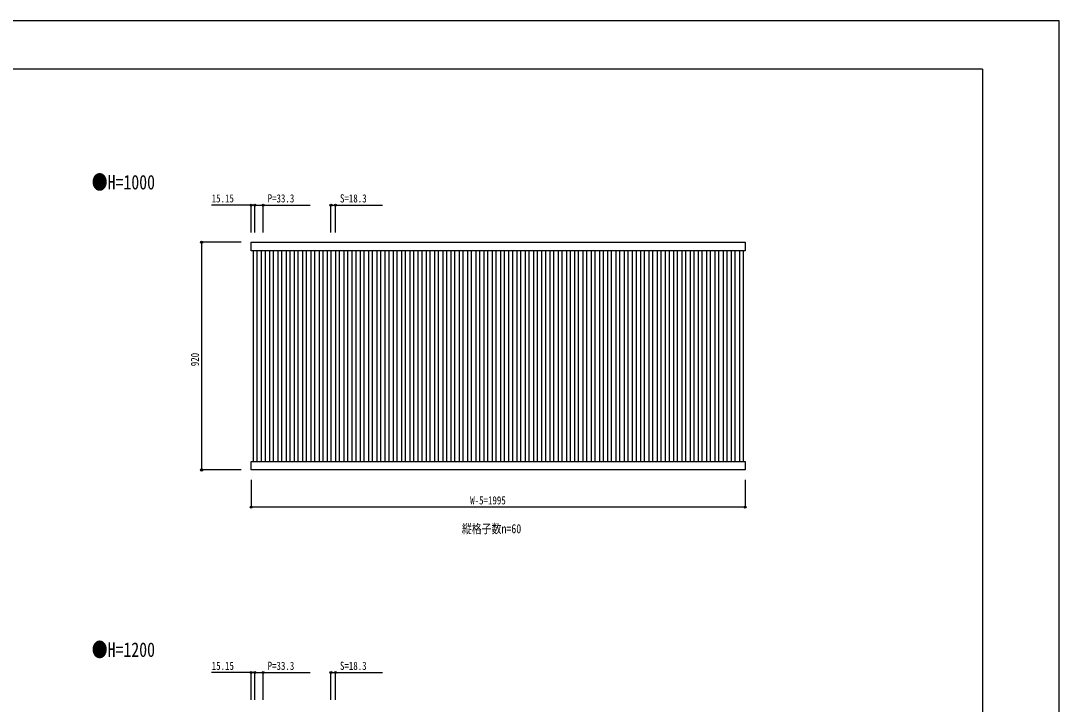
# Model space of a CAD drawing. Units: millimetres, scale not verified. Extents: x -4205 to 4205, y -2970 to 2970.
# Drawn here: x 11 to 4205, y 209 to 2970 of the extents above; entities that cross this region are included whole.
import ezdxf
from ezdxf.enums import TextEntityAlignment as Align

# ---------------------------------------------------------------- set-up
doc = ezdxf.new("R2010")
doc.units = ezdxf.units.MM
doc.header["$LTSCALE"] = 16
for name, color, linetype in [('0-1_USER1', 3, 'Continuous'), ('0-2_YKK_A1', 4, 'Continuous'), ('0-3_YKK_D', 6, 'Continuous'), ('0-4_YKK_ZWAK', 7, 'Continuous')]:
    doc.layers.add(name, color=color, linetype=linetype)
doc.styles.add('ＭＳ ゴシック', font='')
doc.styles.get('ＭＳ ゴシック').set_extended_font_data('MS Gothic')

msp = doc.modelspace()

# ---------------------------------------------------------------- linework, layer by layer
at = {"layer": '0-2_YKK_A1'}
for p, q in [((948.97, 2041.13), (948.97, 1189.13)), ((963.97, 2041.13), (963.97, 1189.13)), ((982.27, 2041.13), (982.27, 1189.13)), ((997.27, 2041.13), (997.27, 1189.13)), ((1015.57, 2041.13), (1015.57, 1189.13)), ((1030.57, 2041.13), (1030.57, 1189.13)), ((1048.87, 2041.13), (1048.87, 1189.13)), ((1063.87, 2041.13), (1063.87, 1189.13)), ((1082.17, 2041.13), (1082.17, 1189.13)), ((1097.17, 2041.13), (1097.17, 1189.13)), ((1115.47, 2041.13), (1115.47, 1189.13)), ((1130.47, 2041.13), (1130.47, 1189.13)), ((1148.77, 2041.13), (1148.77, 1189.13)), ((1163.77, 2041.13), (1163.77, 1189.13)), ((1182.07, 2041.13), (1182.07, 1189.13)), ((1197.07, 2041.13), (1197.07, 1189.13)), ((1215.37, 2041.13), (1215.37, 1189.13)), ((1230.37, 2041.13), (1230.37, 1189.13)), ((1248.67, 2041.13), (1248.67, 1189.13)), ((1263.67, 2041.13), (1263.67, 1189.13)), ((1281.97, 2041.13), (1281.97, 1189.13)), ((1296.97, 2041.13), (1296.97, 1189.13)), ((1315.27, 2041.13), (1315.27, 1189.13)), ((1330.27, 2041.13), (1330.27, 1189.13)), ((1348.57, 2041.13), (1348.57, 1189.13)), ((1363.57, 2041.13), (1363.57, 1189.13)), ((1381.87, 2041.13), (1381.87, 1189.13)), ((1396.87, 2041.13), (1396.87, 1189.13)), ((1415.17, 2041.13), (1415.17, 1189.13)), ((1430.17, 2041.13), (1430.17, 1189.13)), ((1448.47, 2041.13), (1448.47, 1189.13)), ((1463.47, 2041.13), (1463.47, 1189.13)), ((1481.77, 2041.13), (1481.77, 1189.13)), ((1496.77, 2041.13), (1496.77, 1189.13)), ((1515.07, 2041.13), (1515.07, 1189.13)), ((1530.07, 2041.13), (1530.07, 1189.13)), ((1548.37, 2041.13), (1548.37, 1189.13)), ((1563.37, 2041.13), (1563.37, 1189.13)), ((1581.67, 2041.13), (1581.67, 1189.13)), ((1596.67, 2041.13), (1596.67, 1189.13)), ((1614.97, 2041.13), (1614.97, 1189.13)), ((1629.97, 2041.13), (1629.97, 1189.13)), ((1648.27, 2041.13), (1648.27, 1189.13)), ((1663.27, 2041.13), (1663.27, 1189.13)), ((1681.57, 2041.13), (1681.57, 1189.13)), ((1696.57, 2041.13), (1696.57, 1189.13)), ((1714.87, 2041.13), (1714.87, 1189.13)), ((1729.87, 2041.13), (1729.87, 1189.13)), ((1748.17, 2041.13), (1748.17, 1189.13)), ((1763.17, 2041.13), (1763.17, 1189.13)), ((1781.47, 2041.13), (1781.47, 1189.13)), ((1796.47, 2041.13), (1796.47, 1189.13)), ((1814.77, 2041.13), (1814.77, 1189.13)), ((1829.77, 2041.13), (1829.77, 1189.13)), ((1848.07, 2041.13), (1848.07, 1189.13)), ((1863.07, 2041.13), (1863.07, 1189.13)), ((1881.37, 2041.13), (1881.37, 1189.13)), ((1896.37, 2041.13), (1896.37, 1189.13)), ((1914.67, 2041.13), (1914.67, 1189.13)), ((1929.67, 2041.13), (1929.67, 1189.13)), ((1947.97, 2041.13), (1947.97, 1189.13)), ((1962.97, 2041.13), (1962.97, 1189.13)), ((1981.27, 2041.13), (1981.27, 1189.13)), ((1996.27, 2041.13), (1996.27, 1189.13)), ((2014.57, 2041.13), (2014.57, 1189.13)), ((2029.57, 2041.13), (2029.57, 1189.13)), ((2047.87, 2041.13), (2047.87, 1189.13)), ((2062.87, 2041.13), (2062.87, 1189.13)), ((2081.17, 2041.13), (2081.17, 1189.13)), ((2096.17, 2041.13), (2096.17, 1189.13)), ((2114.47, 2041.13), (2114.47, 1189.13)), ((2129.47, 2041.13), (2129.47, 1189.13)), ((2147.77, 2041.13), (2147.77, 1189.13)), ((2162.77, 2041.13), (2162.77, 1189.13)), ((2181.07, 2041.13), (2181.07, 1189.13)), ((2196.07, 2041.13), (2196.07, 1189.13)), ((2214.37, 2041.13), (2214.37, 1189.13)), ((2229.37, 2041.13), (2229.37, 1189.13)), ((2247.67, 2041.13), (2247.67, 1189.13)), ((2262.67, 2041.13), (2262.67, 1189.13)), ((2280.97, 2041.13), (2280.97, 1189.13)), ((2295.97, 2041.13), (2295.97, 1189.13)), ((2314.27, 2041.13), (2314.27, 1189.13)), ((2329.27, 2041.13), (2329.27, 1189.13)), ((2347.57, 2041.13), (2347.57, 1189.13)), ((2362.57, 2041.13), (2362.57, 1189.13)), ((2380.87, 2041.13), (2380.87, 1189.13)), ((2395.87, 2041.13), (2395.87, 1189.13)), ((2414.17, 2041.13), (2414.17, 1189.13)), ((2429.17, 2041.13), (2429.17, 1189.13)), ((2447.47, 2041.13), (2447.47, 1189.13)), ((2462.47, 2041.13), (2462.47, 1189.13)), ((2480.77, 2041.13), (2480.77, 1189.13)), ((2495.77, 2041.13), (2495.77, 1189.13)), ((2514.07, 2041.13), (2514.07, 1189.13)), ((2529.07, 2041.13), (2529.07, 1189.13)), ((2547.37, 2041.13), (2547.37, 1189.13)), ((2562.37, 2041.13), (2562.37, 1189.13)), ((2580.67, 2041.13), (2580.67, 1189.13)), ((2595.67, 2041.13), (2595.67, 1189.13)), ((2613.97, 2041.13), (2613.97, 1189.13)), ((2628.97, 2041.13), (2628.97, 1189.13)), ((2647.27, 2041.13), (2647.27, 1189.13)), ((2662.27, 2041.13), (2662.27, 1189.13)), ((2680.57, 2041.13), (2680.57, 1189.13)), ((2695.57, 2041.13), (2695.57, 1189.13)), ((2713.87, 2041.13), (2713.87, 1189.13)), ((2728.87, 2041.13), (2728.87, 1189.13)), ((2747.17, 2041.13), (2747.17, 1189.13)), ((2762.17, 2041.13), (2762.17, 1189.13)), ((2780.47, 2041.13), (2780.47, 1189.13)), ((2795.47, 2041.13), (2795.47, 1189.13)), ((2813.77, 2041.13), (2813.77, 1189.13)), ((2828.77, 2041.13), (2828.77, 1189.13)), ((2847.07, 2041.13), (2847.07, 1189.13)), ((2862.07, 2041.13), (2862.07, 1189.13)), ((2880.37, 2041.13), (2880.37, 1189.13)), ((2895.37, 2041.13), (2895.37, 1189.13)), ((2913.67, 2041.13), (2913.67, 1189.13)), ((2928.67, 2041.13), (2928.67, 1189.13))]:
    msp.add_line(p, q, dxfattribs=at)
for points in [[(941.32, 2075.13), (2936.32, 2075.13), (2936.32, 2041.13), (941.32, 2041.13)], [(941.32, 1189.13), (2936.32, 1189.13), (2936.32, 1155.13), (941.32, 1155.13)]]:
    msp.add_lwpolyline(points, close=True, dxfattribs=at)
at = {"layer": '0-3_YKK_D'}
for p, q in [((941.32, 2115.13), (941.32, 2226.13)), ((956.47, 2115.13), (956.47, 2226.13)), ((956.47, 2115.13), (956.47, 2226.13)), ((989.77, 2115.13), (989.77, 2226.13)), ((1263.67, 2115.13), (1263.67, 2226.13)), ((1281.97, 2115.13), (1281.97, 2226.13)), ((901.32, 2075.13), (740.32, 2075.13)), ((741.32, 2075.13), (741.32, 1155.13)), ((901.32, 1155.13), (740.32, 1155.13)), ((941.32, 1115.13), (941.32, 1004.13)), ((2936.32, 1115.13), (2936.32, 1004.13)), ((2936.32, 1005.13), (941.32, 1005.13)), ((941.32, 226.58), (941.32, 337.58)), ((956.47, 226.58), (956.47, 337.58)), ((956.47, 226.58), (956.47, 337.58)), ((989.77, 226.58), (989.77, 337.58)), ((1263.67, 226.58), (1263.67, 337.58)), ((1281.97, 226.58), (1281.97, 337.58))]:
    msp.add_line(p, q, dxfattribs=at)
for points in [[(956.47, 2225.13), (941.32, 2225.13), (780.72, 2225.13)], [(956.47, 2225.13), (989.77, 2225.13), (1179.17, 2225.13)], [(1263.67, 2225.13), (1281.97, 2225.13), (1471.37, 2225.13)], [(956.47, 336.58), (941.32, 336.58), (780.72, 336.58)], [(956.47, 336.58), (989.77, 336.58), (1179.17, 336.58)], [(1263.67, 336.58), (1281.97, 336.58), (1471.37, 336.58)]]:
    msp.add_lwpolyline(points, dxfattribs=at)
for centre in [(941.32, 2225.13), (956.47, 2225.13), (956.47, 2225.13), (989.77, 2225.13), (1263.67, 2225.13), (1281.97, 2225.13), (741.32, 2075.13), (741.32, 1155.13), (941.32, 1005.13), (2936.32, 1005.13), (941.32, 336.58), (956.47, 336.58), (956.47, 336.58), (989.77, 336.58), (1263.67, 336.58), (1281.97, 336.58)]:
    msp.add_circle(centre, 4.25, dxfattribs=at)
at = {"layer": '0-4_YKK_ZWAK'}
for q in [(-3904.98, 2775), (3895.02, -2525)]:
    msp.add_line((3895.02, 2775), q, dxfattribs=at)
msp.add_lwpolyline([(-4205, -2970), (4205, -2970), (4205, 2970), (-4205, 2970)], close=True, dxfattribs=at)

# ---------------------------------------------------------------- texts
at = {"layer": '0-1_USER1', "style": 'ＭＳ ゴシック', "width": 0.8}
for s, height, p in [('●H=1000', 58.65, (297.44, 2270.85)), ('縦格子数n=60', 36.66, (1792.29, 888.56)), ('●H=1200', 58.65, (297.44, 382.31))]:
    msp.add_text(s, height=height, dxfattribs=at).set_placement(p, align=Align.BOTTOM_LEFT)
at = {"layer": '0-3_YKK_D', "style": 'ＭＳ ゴシック', "width": 0.8}
for s, p in [('15.15', (781.72, 2226.13)), ('P=33.3', (1007.77, 2226.13)), ('S=18.3', (1299.97, 2226.13)), ('W-5=1995', (1826.02, 1006.13)), ('15.15', (781.72, 337.58)), ('P=33.3', (1007.77, 337.58)), ('S=18.3', (1299.97, 337.58))]:
    msp.add_text(s, height=32.99, dxfattribs=at).set_placement(p, align=Align.BOTTOM_LEFT)
msp.add_text('920', height=32.99, rotation=90, dxfattribs=at).set_placement((740.32, 1574.33), align=Align.BOTTOM_LEFT)

doc.saveas('drawing.dxf')
